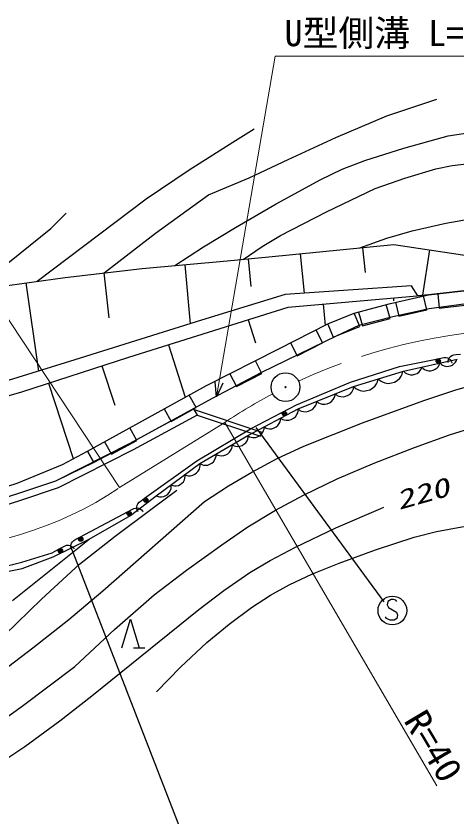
# Model space of a CAD drawing. Units: millimetres on the paper. Extents: x 40 to 680, y 20 to 380.
# Drawn here: x 475.4 to 506.1, y 252.5 to 308.3 of the extents above; entities that cross this region are included whole.
import ezdxf
from ezdxf.enums import TextEntityAlignment as Align

# ---------------------------------------------------------------- set-up
doc = ezdxf.new("R2010")
doc.units = ezdxf.units.MM
doc.linetypes.add('CHAIN', pattern=[18.5, 12, -1.5, 3.5, -1.5])
for name, color, linetype, lineweight in [('M-BGD', 7, 'Continuous', 25), ('M-BGD-EXST', 7, 'Continuous', 25), ('M-BMK', 2, 'CHAIN', 13), ('M-BMK-SRVR', 3, 'Continuous', 25), ('M-STR-HTXT', 7, 'Continuous', 13), ('M-STR-STRC', 7, 'Continuous', 25)]:
    doc.layers.add(name, color=color, linetype=linetype, lineweight=lineweight)
doc.styles.add('ＭＳ ゴシック', font='')
doc.styles.get('ＭＳ ゴシック').set_extended_font_data('MS Gothic')

msp = doc.modelspace()

# ---------------------------------------------------------------- linework, layer by layer
at = {"layer": 'M-BGD'}
for p, q in [((492.982, 291.462), (501.682, 292.326)), ((501.682, 292.326), (516.564, 290.072)), ((499.507, 292.11), (499.678, 290.385)), ((504.162, 291.951), (503.683, 288.789)), ((490.08, 291.184), (492.982, 291.462)), ((491.531, 291.323), (491.714, 289.412)), ((495.157, 291.678), (495.43, 288.93)), ((478.78, 290.041), (484.152, 290.659)), ((484.152, 290.659), (490.08, 291.184)), ((487.116, 290.921), (487.481, 286.797)), ((481.466, 290.35), (481.827, 287.208)), ((473.315, 289.27), (478.78, 290.041)), ((476.047, 289.656), (476.916, 283.505)), ((502.917, 289.455), (494.117, 288.837)), ((503.348, 288.759), (502.917, 289.455)), ((504.097, 288.826), (507.373, 289.184)), ((507.373, 289.184), (504.097, 288.826)), ((494.117, 288.837), (488.282, 287.047)), ((494.308, 287.953), (504.097, 288.826)), ((501.455, 288.22), (504.097, 288.826)), ((501.65, 288.608), (501.668, 288.406)), ((504.097, 288.826), (503.348, 288.759)), ((503.974, 287.772), (503.751, 288.747)), ((504.741, 288.896), (504.85, 287.902)), ((483.209, 284.474), (494.308, 287.953)), ((496.756, 288.172), (496.888, 286.692)), ((498.923, 287.532), (501.455, 288.22)), ((501.416, 287.174), (501.154, 288.139)), ((501.802, 288.3), (502.025, 287.325)), ((507.066, 288.248), (504.148, 287.835)), ((504.85, 287.902), (506.838, 288.119)), ((497.079, 286.789), (498.923, 287.532)), ((499.302, 286.607), (498.928, 287.535)), ((499.224, 287.614), (499.486, 286.649)), ((504.148, 287.835), (501.609, 287.285)), ((502.025, 287.325), (503.974, 287.772)), ((488.282, 287.047), (479.451, 284.299)), ((491.534, 287.083), (492.039, 285.473)), ((493.666, 285.055), (497.079, 286.789)), ((497.073, 286.787), (497.447, 285.859)), ((501.609, 287.285), (499.241, 286.679)), ((499.486, 286.649), (501.416, 287.174)), ((496.717, 285.484), (496.264, 286.375)), ((497.447, 285.859), (499.302, 286.607)), ((499.241, 286.679), (497.7, 285.963)), ((497.7, 285.963), (492.416, 283.376)), ((485.984, 285.344), (487.134, 281.676)), ((488.629, 282.495), (493.666, 285.055)), ((494.481, 285.469), (494.934, 284.578)), ((494.934, 284.578), (496.717, 285.484)), ((505.54, 284.419), (505.631, 284.527)), ((505.631, 284.527), (505.726, 284.596)), ((505.726, 284.596), (505.862, 284.648)), ((505.862, 284.648), (506.021, 284.662)), ((506.021, 284.662), (506.32, 284.688)), ((479.451, 284.299), (474.817, 282.848)), ((475.764, 282.056), (483.209, 284.474)), ((492.492, 283.337), (492.039, 284.228)), ((502.081, 283.818), (504.744, 284.362)), ((502.357, 283.504), (506.096, 284.344)), ((504.744, 284.362), (505.038, 284.422)), ((504.846, 283.929), (504.893, 284.073)), ((504.893, 284.073), (504.99, 283.972)), ((504.99, 283.972), (505.076, 283.918)), ((505.038, 284.422), (505.195, 284.454)), ((505.195, 284.454), (505.297, 284.454)), ((505.297, 284.454), (505.426, 284.419)), ((505.426, 284.419), (505.517, 284.376)), ((505.46, 284.191), (505.489, 284.314)), ((505.467, 284.112), (505.46, 284.191)), ((505.489, 284.314), (505.54, 284.419)), ((505.517, 284.376), (505.591, 284.31)), ((505.591, 284.31), (505.674, 284.204)), ((505.674, 284.204), (505.714, 284.11)), ((505.714, 284.11), (505.726, 284.052)), ((505.763, 283.924), (505.888, 284.026)), ((505.888, 284.026), (505.966, 284.117)), ((505.966, 284.117), (506.02, 284.204)), ((506.02, 284.204), (506.064, 284.336)), ((481.348, 283.869), (482.235, 281.138)), ((498.657, 282.731), (502.081, 283.818)), ((498.878, 282.424), (502.357, 283.504)), ((502.266, 283.287), (502.316, 283.491)), ((502.357, 283.504), (502.461, 283.394)), ((502.461, 283.394), (502.554, 283.335)), ((503.299, 283.342), (503.434, 283.453)), ((503.434, 283.453), (503.518, 283.551)), ((503.518, 283.551), (503.577, 283.645)), ((503.577, 283.645), (503.625, 283.789)), ((503.625, 283.789), (503.73, 283.679)), ((503.73, 283.679), (503.823, 283.62)), ((503.823, 283.62), (503.941, 283.567)), ((503.941, 283.567), (504.111, 283.525)), ((504.111, 283.525), (504.269, 283.533)), ((504.269, 283.533), (504.421, 283.568)), ((504.421, 283.568), (504.567, 283.627)), ((504.567, 283.627), (504.702, 283.737)), ((504.702, 283.737), (504.787, 283.836)), ((504.787, 283.836), (504.846, 283.929)), ((505.076, 283.918), (505.185, 283.868)), ((505.185, 283.868), (505.342, 283.83)), ((505.342, 283.83), (505.488, 283.838)), ((505.488, 283.838), (505.628, 283.869)), ((505.628, 283.869), (505.763, 283.924)), ((492.416, 283.376), (489.03, 281.587)), ((490.256, 283.322), (490.709, 282.431)), ((490.709, 282.431), (492.492, 283.337)), ((500.547, 282.754), (500.597, 282.958)), ((500.597, 282.958), (500.753, 282.818)), ((501.719, 282.741), (501.915, 282.839)), ((501.915, 282.839), (502.089, 283.006)), ((502.089, 283.006), (502.195, 283.152)), ((502.195, 283.152), (502.266, 283.287)), ((502.554, 283.335), (502.673, 283.282)), ((502.673, 283.282), (502.842, 283.24)), ((502.842, 283.24), (503, 283.249)), ((503, 283.249), (503.152, 283.283)), ((503.152, 283.283), (503.299, 283.342)), ((477.625, 282.66), (479.332, 277.403)), ((480.333, 277.918), (488.629, 282.495)), ((489.332, 281.718), (489.225, 282.751)), ((489.777, 282.657), (489.332, 281.718)), ((494.907, 281.155), (498.657, 282.731)), ((495.009, 280.864), (498.878, 282.424)), ((498.832, 282.164), (498.878, 282.273)), ((498.878, 282.273), (498.904, 282.435)), ((498.878, 282.424), (499.034, 282.284)), ((499.034, 282.284), (499.169, 282.213)), ((500, 282.207), (500.196, 282.305)), ((500.196, 282.305), (500.37, 282.473)), ((500.37, 282.473), (500.476, 282.618)), ((500.476, 282.618), (500.547, 282.754)), ((500.753, 282.818), (500.888, 282.747)), ((500.888, 282.747), (501.058, 282.686)), ((501.058, 282.686), (501.296, 282.647)), ((501.296, 282.647), (501.513, 282.677)), ((501.513, 282.677), (501.719, 282.741)), ((472.723, 281.177), (475.764, 282.056)), ((487.914, 280.959), (487.431, 281.834)), ((497.533, 281.641), (497.58, 281.75)), ((497.58, 281.75), (497.606, 281.911)), ((497.606, 281.911), (497.736, 281.813)), ((497.736, 281.813), (497.845, 281.766)), ((497.845, 281.766), (497.98, 281.73)), ((497.98, 281.73), (498.168, 281.715)), ((498.168, 281.715), (498.334, 281.752)), ((498.334, 281.752), (498.49, 281.815)), ((498.49, 281.815), (498.635, 281.904)), ((498.635, 281.904), (498.759, 282.044)), ((498.759, 282.044), (498.832, 282.164)), ((499.169, 282.213), (499.339, 282.153)), ((499.339, 282.153), (499.577, 282.113)), ((499.577, 282.113), (499.794, 282.143)), ((499.794, 282.143), (500, 282.207)), ((489.03, 281.587), (483.278, 278.449)), ((491.701, 279.47), (494.907, 281.155)), ((496.235, 281.117), (496.281, 281.227)), ((496.281, 281.227), (496.307, 281.388)), ((496.307, 281.388), (496.437, 281.289)), ((496.437, 281.289), (496.547, 281.243)), ((496.547, 281.243), (496.682, 281.207)), ((496.682, 281.207), (496.869, 281.192)), ((496.869, 281.192), (497.035, 281.229)), ((497.035, 281.229), (497.191, 281.291)), ((497.191, 281.291), (497.337, 281.38)), ((497.337, 281.38), (497.461, 281.521)), ((497.461, 281.521), (497.533, 281.641)), ((487.732, 280.879), (483.278, 278.449)), ((485.679, 280.868), (486.163, 279.992)), ((486.163, 279.992), (487.914, 280.959)), ((487.732, 280.879), (487.971, 280.44)), ((487.76, 280.827), (492.484, 279.244)), ((491.5, 279.005), (495.009, 280.864)), ((494.931, 280.475), (494.99, 280.601)), ((494.99, 280.601), (495.025, 280.715)), ((495.009, 280.864), (495.139, 280.766)), ((495.025, 280.715), (495.034, 280.878)), ((495.139, 280.766), (495.248, 280.719)), ((495.248, 280.719), (495.383, 280.683)), ((495.383, 280.683), (495.571, 280.668)), ((495.571, 280.668), (495.737, 280.705)), ((495.737, 280.705), (495.893, 280.768)), ((495.893, 280.768), (496.038, 280.857)), ((496.038, 280.857), (496.163, 280.998)), ((496.163, 280.998), (496.235, 281.117)), ((487.971, 280.44), (483.511, 278.007)), ((487.971, 280.44), (492.389, 278.96)), ((493.756, 279.966), (493.789, 280.071)), ((493.789, 280.071), (493.797, 280.222)), ((493.797, 280.222), (493.937, 280.138)), ((493.937, 280.138), (494.05, 280.103)), ((494.05, 280.103), (494.189, 280.081)), ((494.189, 280.081), (494.376, 280.086)), ((494.376, 280.086), (494.538, 280.14)), ((494.538, 280.14), (494.686, 280.218)), ((494.686, 280.218), (494.822, 280.322)), ((494.822, 280.322), (494.931, 280.475)), ((483.766, 278.67), (483.283, 279.545)), ((492.64, 279.462), (492.648, 279.614)), ((492.648, 279.614), (492.778, 279.535)), ((492.778, 279.535), (492.883, 279.503)), ((492.883, 279.503), (493.012, 279.483)), ((493.012, 279.483), (493.186, 279.487)), ((493.186, 279.487), (493.336, 279.537)), ((493.336, 279.537), (493.474, 279.61)), ((493.474, 279.61), (493.6, 279.706)), ((493.6, 279.706), (493.701, 279.848)), ((493.701, 279.848), (493.756, 279.966)), ((487.951, 277.242), (491.701, 279.47)), ((488.17, 277.055), (491.5, 279.005)), ((491.5, 279.005), (491.629, 278.927)), ((491.534, 278.875), (491.536, 279.026)), ((491.629, 278.927), (491.735, 278.894)), ((492.038, 278.878), (492.188, 278.928)), ((492.188, 278.928), (492.325, 279.001)), ((492.325, 279.001), (492.451, 279.097)), ((492.451, 279.097), (492.552, 279.239)), ((492.552, 279.239), (492.608, 279.357)), ((492.608, 279.357), (492.64, 279.462)), ((483.278, 278.449), (478.11, 275.825)), ((483.278, 278.449), (480.791, 277.133)), ((481.531, 278.579), (482.015, 277.703)), ((482.015, 277.703), (483.766, 278.67)), ((490.412, 278.218), (490.414, 278.369)), ((490.414, 278.369), (490.547, 278.297)), ((491.105, 278.322), (491.239, 278.401)), ((491.239, 278.401), (491.361, 278.502)), ((491.361, 278.502), (491.456, 278.648)), ((491.456, 278.648), (491.506, 278.768)), ((491.506, 278.768), (491.534, 278.875)), ((491.735, 278.894), (491.863, 278.874)), ((491.863, 278.874), (492.038, 278.878)), ((483.511, 278.007), (478.303, 275.363)), ((478.6, 277.002), (480.333, 277.918)), ((480.791, 277.133), (480.333, 277.918)), ((480.333, 277.918), (480.791, 277.133)), ((490.117, 277.744), (490.239, 277.845)), ((490.239, 277.845), (490.334, 277.991)), ((490.334, 277.991), (490.385, 278.111)), ((490.385, 278.111), (490.412, 278.218)), ((490.547, 278.297), (490.654, 278.269)), ((490.654, 278.269), (490.783, 278.254)), ((490.783, 278.254), (490.957, 278.265)), ((490.957, 278.265), (491.105, 278.322)), ((489.117, 277.188), (489.212, 277.334)), ((489.212, 277.334), (489.263, 277.454)), ((489.263, 277.454), (489.291, 277.561)), ((489.291, 277.561), (489.292, 277.712)), ((489.292, 277.712), (489.425, 277.64)), ((489.425, 277.64), (489.532, 277.612)), ((489.532, 277.612), (489.661, 277.597)), ((489.661, 277.597), (489.835, 277.608)), ((489.835, 277.608), (489.983, 277.665)), ((489.983, 277.665), (490.117, 277.744)), ((475.437, 275.695), (478.6, 277.002)), ((480.791, 277.133), (478.11, 275.825)), ((484.31, 274.634), (487.951, 277.242)), ((485.111, 274.806), (488.17, 277.055)), ((488.133, 276.673), (488.17, 276.797)), ((488.17, 277.055), (488.303, 276.983)), ((488.17, 276.797), (488.187, 276.906)), ((488.187, 276.906), (488.173, 277.057)), ((488.303, 276.983), (488.41, 276.955)), ((488.41, 276.955), (488.539, 276.94)), ((488.539, 276.94), (488.713, 276.952)), ((488.713, 276.952), (488.861, 277.008)), ((488.861, 277.008), (488.996, 277.087)), ((488.996, 277.087), (489.117, 277.188)), ((487.123, 276.047), (487.138, 276.148)), ((487.138, 276.148), (487.125, 276.287)), ((487.125, 276.287), (487.265, 276.228)), ((487.265, 276.228), (487.374, 276.212)), ((487.374, 276.212), (487.504, 276.211)), ((487.504, 276.211), (487.676, 276.24)), ((487.676, 276.24), (487.817, 276.312)), ((487.817, 276.312), (487.943, 276.404)), ((487.943, 276.404), (488.053, 276.517)), ((488.053, 276.517), (488.133, 276.673)), ((473.606, 275.106), (475.437, 275.695)), ((478.11, 275.825), (475.462, 274.943)), ((478.11, 275.825), (475.462, 274.943)), ((486.173, 275.425), (486.159, 275.576)), ((486.159, 275.576), (486.288, 275.522)), ((486.667, 275.533), (486.797, 275.599)), ((486.797, 275.599), (486.913, 275.684)), ((486.913, 275.684), (487.015, 275.789)), ((487.015, 275.789), (487.088, 275.932)), ((487.088, 275.932), (487.123, 276.047)), ((478.303, 275.363), (475.612, 274.466)), ((485.929, 274.923), (486.039, 275.036)), ((486.039, 275.036), (486.118, 275.192)), ((486.118, 275.192), (486.156, 275.316)), ((486.156, 275.316), (486.173, 275.425)), ((486.288, 275.522), (486.388, 275.507)), ((486.388, 275.507), (486.508, 275.506)), ((486.508, 275.506), (486.667, 275.533)), ((475.462, 274.943), (473.174, 274.224)), ((475.462, 274.943), (473.174, 274.224)), ((475.612, 274.466), (473.281, 273.733)), ((483.342, 273.426), (485.111, 274.806)), ((483.936, 274.366), (484.066, 274.459)), ((484.066, 274.459), (484.31, 274.634)), ((485.111, 274.806), (485.251, 274.748)), ((485.251, 274.748), (485.36, 274.731)), ((485.36, 274.731), (485.49, 274.73)), ((485.49, 274.73), (485.662, 274.759)), ((485.662, 274.759), (485.803, 274.831)), ((485.803, 274.831), (485.929, 274.923)), ((483.434, 273.851), (483.575, 273.926)), ((483.575, 273.926), (483.673, 273.955)), ((483.673, 273.955), (483.807, 273.959)), ((483.776, 274.005), (483.799, 274.145)), ((483.786, 273.889), (483.776, 274.005)), ((483.799, 274.145), (483.846, 274.252)), ((483.807, 273.959), (483.906, 273.943)), ((483.846, 274.252), (483.936, 274.366)), ((483.906, 273.943), (483.996, 273.901)), ((483.996, 273.901), (484.105, 273.823)), ((479.799, 271.916), (483.169, 273.71)), ((480.462, 271.777), (483.342, 273.426)), ((483.169, 273.71), (483.434, 273.851)), ((483.823, 273.768), (483.786, 273.889)), ((483.87, 273.703), (483.823, 273.768)), ((484.105, 273.823), (484.17, 273.744)), ((484.17, 273.744), (484.198, 273.691)), ((475.111, 267.519), (480.462, 271.777)), ((477.943, 270.547), (480.462, 271.777)), ((479.289, 271.599), (479.393, 271.7)), ((479.393, 271.7), (479.535, 271.775)), ((479.535, 271.775), (479.799, 271.916)), ((478.375, 271.101), (478.637, 271.247)), ((478.637, 271.247), (478.777, 271.325)), ((478.777, 271.325), (478.874, 271.356)), ((478.874, 271.356), (479.008, 271.362)), ((479.008, 271.362), (479.107, 271.348)), ((479.107, 271.348), (479.198, 271.307)), ((479.181, 271.248), (479.187, 271.364)), ((479.202, 271.123), (479.181, 271.248)), ((479.187, 271.364), (479.229, 271.499)), ((479.198, 271.307), (479.309, 271.231)), ((479.24, 271.052), (479.202, 271.123)), ((479.229, 271.499), (479.289, 271.599)), ((479.309, 271.231), (479.375, 271.154)), ((479.375, 271.154), (479.404, 271.101)), ((475.766, 270.177), (477.886, 270.83)), ((477.886, 270.83), (478.375, 271.101)), ((472.614, 269.417), (475.766, 270.177)), ((475.776, 269.737), (477.943, 270.547)), ((472.747, 269.138), (475.776, 269.737)), ((482.739, 264.21), (483.339, 266.21)), ((483.339, 266.21), (483.939, 264.21)), ((483.539, 264.21), (484.339, 264.21))]:
    msp.add_line(p, q, dxfattribs=at)
for points in [[(481.492, 290.353), (485.071, 293.117), (488.761, 295.794), (491.591, 296.984), (494.313, 298.251), (497.641, 299.784), (501.19, 301.302), (504.683, 302.472)], [(476.823, 289.765), (484.424, 295.523), (487.41, 297.535), (490.458, 299.464), (491.961, 300.398)], [(486.416, 290.859), (488.422, 292.178), (490.653, 293.513), (493.483, 295.168), (496.601, 296.869), (498.089, 297.574), (499.67, 298.191), (502.384, 299.055), (505.459, 299.91), (506.842, 300.129), (508.437, 300.261), (510.696, 300.303), (513.16, 300.243), (515.956, 300.097), (518.833, 299.834), (520.421, 299.578), (522.176, 299.176), (531.184, 296.657), (534.692, 295.848), (538.096, 294.951), (539.259, 294.609), (540.455, 294.37), (540.915, 294.311)], [(491.181, 291.289), (492.5, 292.195), (493.788, 292.956), (496.997, 294.616), (500.378, 296.228), (502.454, 296.963), (504.606, 297.617), (505.733, 297.841), (507.127, 297.993), (509.319, 298.016), (511.582, 297.937), (513.181, 297.877), (514.877, 297.707), (517.349, 297.299), (519.918, 296.766), (529.246, 293.962), (531.398, 293.233), (533.88, 292.514), (536.178, 291.937), (538.475, 291.463), (539.745, 291.291)], [(499.322, 292.092), (501.204, 292.77), (502.952, 293.285), (505.295, 293.814), (507.819, 294.27), (509.715, 294.496), (511.712, 294.628), (514.35, 294.667), (517.181, 294.603), (518.573, 294.468), (519.779, 294.242), (521.433, 293.798), (523.333, 293.174), (526.292, 292.14), (529.377, 290.95), (533.005, 289.265), (536.795, 287.62), (538.118, 287.089)], [(472.137, 289.053), (474.897, 291.13), (477.773, 293.443), (478.846, 294.526)], [(468.93, 258.417), (476.527, 264.202), (479.036, 266.188), (481.403, 268.193), (488.484, 274.4), (490.154, 275.505), (491.791, 276.463), (493.557, 277.402), (495.416, 278.269), (499.508, 279.889), (503.769, 281.465), (506.005, 282.205), (508.317, 282.85), (510.465, 283.257), (512.532, 283.774), (514.17, 284.498)], [(472.306, 257.651), (475.779, 260.135), (479.448, 262.9), (482.216, 265.476), (484.982, 267.897), (487.231, 269.631), (489.699, 271.399), (491.518, 272.638), (493.436, 273.815), (495.389, 274.858), (497.732, 275.986), (500.366, 277.111), (503.117, 278.174), (505.561, 279.059), (508.219, 279.902)], [(474.56, 265.091), (477.134, 267.603), (479.786, 270.039), (482.258, 272.005), (484.849, 273.932), (486.563, 275.211)], [(467.39, 252.555), (469.914, 253.767), (472.252, 255.005), (474.145, 256.128), (475.984, 257.336), (478.406, 259.107), (480.634, 260.858), (488.097, 266.876), (489.845, 268.216), (491.651, 269.471), (493.058, 270.308), (494.832, 271.232), (497.651, 272.569), (500.769, 273.924), (500.988, 274.008)], [(485.139, 261.148), (486.82, 262.861), (488.657, 264.583), (490.197, 265.861), (491.754, 267.013), (493.095, 267.889), (494.378, 268.611), (496.01, 269.366), (497.871, 270.105), (500.399, 271.047), (503.089, 271.926), (504.643, 272.315), (506.413, 272.645), (515.666, 273.707), (517.783, 273.937), (520.178, 274.084), (521.953, 274.108), (523.752, 274.032), (525.557, 273.817), (527.715, 273.449), (532.568, 272.625)]]:
    msp.add_lwpolyline(points, dxfattribs=at)
for centre, radius in [((504.774, 284.215), 0.15), ((504.774, 284.215), 0.09), ((504.774, 284.215), 0.03), ((494.054, 280.537), 0.15), ((494.054, 280.537), 0.09), ((494.054, 280.537), 0.03), ((484.397, 274.512), 0.15), ((484.397, 274.512), 0.09), ((484.397, 274.512), 0.03), ((483.239, 273.577), 0.15), ((483.239, 273.577), 0.09), ((483.239, 273.577), 0.03), ((479.87, 271.784), 0.15), ((479.87, 271.784), 0.09), ((479.87, 271.784), 0.03), ((478.448, 270.97), 0.15), ((478.448, 270.97), 0.09), ((478.448, 270.97), 0.03)]:
    msp.add_circle(centre, radius, dxfattribs=at)
at = {"layer": 'M-BGD-EXST'}
for p, q in [((492.07, 279.579), (500.983, 267.406)), ((501.26, 267.448), (501.22, 267.208)), ((501.22, 267.208), (501.3, 267.008)), ((501.5, 267.568), (501.26, 267.448)), ((501.66, 267.568), (501.5, 267.568)), ((501.82, 267.528), (501.66, 267.568)), ((501.9, 267.448), (501.82, 267.528)), ((501.3, 267.008), (501.86, 266.688)), ((501.86, 266.688), (501.94, 266.488)), ((501.18, 266.248), (501.1, 266.368)), ((501.42, 266.128), (501.18, 266.248)), ((501.7, 266.128), (501.42, 266.128)), ((501.9, 266.248), (501.7, 266.128)), ((501.94, 266.488), (501.9, 266.248))]:
    msp.add_line(p, q, dxfattribs=at)
msp.add_circle((501.58, 266.808), 1, dxfattribs=at)
at = {"layer": 'M-BMK'}
msp.add_line((482.575, 275.386), (489.897, 279.923), dxfattribs=at)
for centre, radius, start, end in [((511.747, 246.471), 40, 64.238, 114.6981), ((512.074, 246.634), 40, 118.0858, 123.6707), ((468.541, 296.076), 25, 234.0021, 304.1485)]:
    msp.add_arc(centre, radius, start, end, dxfattribs=at)
at = {"layer": 'M-BMK-SRVR'}
for radius in [1, 0.04]:
    msp.add_circle((494.13, 282.383), radius, dxfattribs=at)
at = {"layer": 'M-STR-HTXT'}
for p, q in [((489.332, 281.718), (493.402, 305.463)), ((493.402, 305.463), (525.419, 305.463)), ((468.644, 296.453), (482.575, 275.386)), ((489.897, 279.923), (504.674, 254.586))]:
    msp.add_line(p, q, dxfattribs=at)
at = {"layer": 'M-STR-STRC'}
msp.add_line((479.164, 271.288), (490.877, 241.06), dxfattribs=at)

# ---------------------------------------------------------------- texts
at = {"layer": 'M-BGD', "style": 'ＭＳ ゴシック', "oblique": 15, "width": 1.4}
msp.add_text('220', height=1.32, rotation=15.7, dxfattribs=at).set_placement((502.155, 273.44), align=Align.BOTTOM_LEFT)
at = {"layer": 'M-STR-HTXT', "style": 'ＭＳ ゴシック'}
msp.add_text('U型側溝 L=5.0 B=0.3 H=0.3', height=1.833, dxfattribs=at).set_placement((494.069, 305.612), align=Align.BOTTOM_LEFT)
at = {"layer": 'M-STR-HTXT', "style": 'ＭＳ ゴシック', "width": 1.05}
msp.add_text('R=40', height=1.833, rotation=300.7, dxfattribs=at).set_placement((501.851, 258.865), align=Align.BOTTOM_LEFT)

doc.saveas('drawing.dxf')
